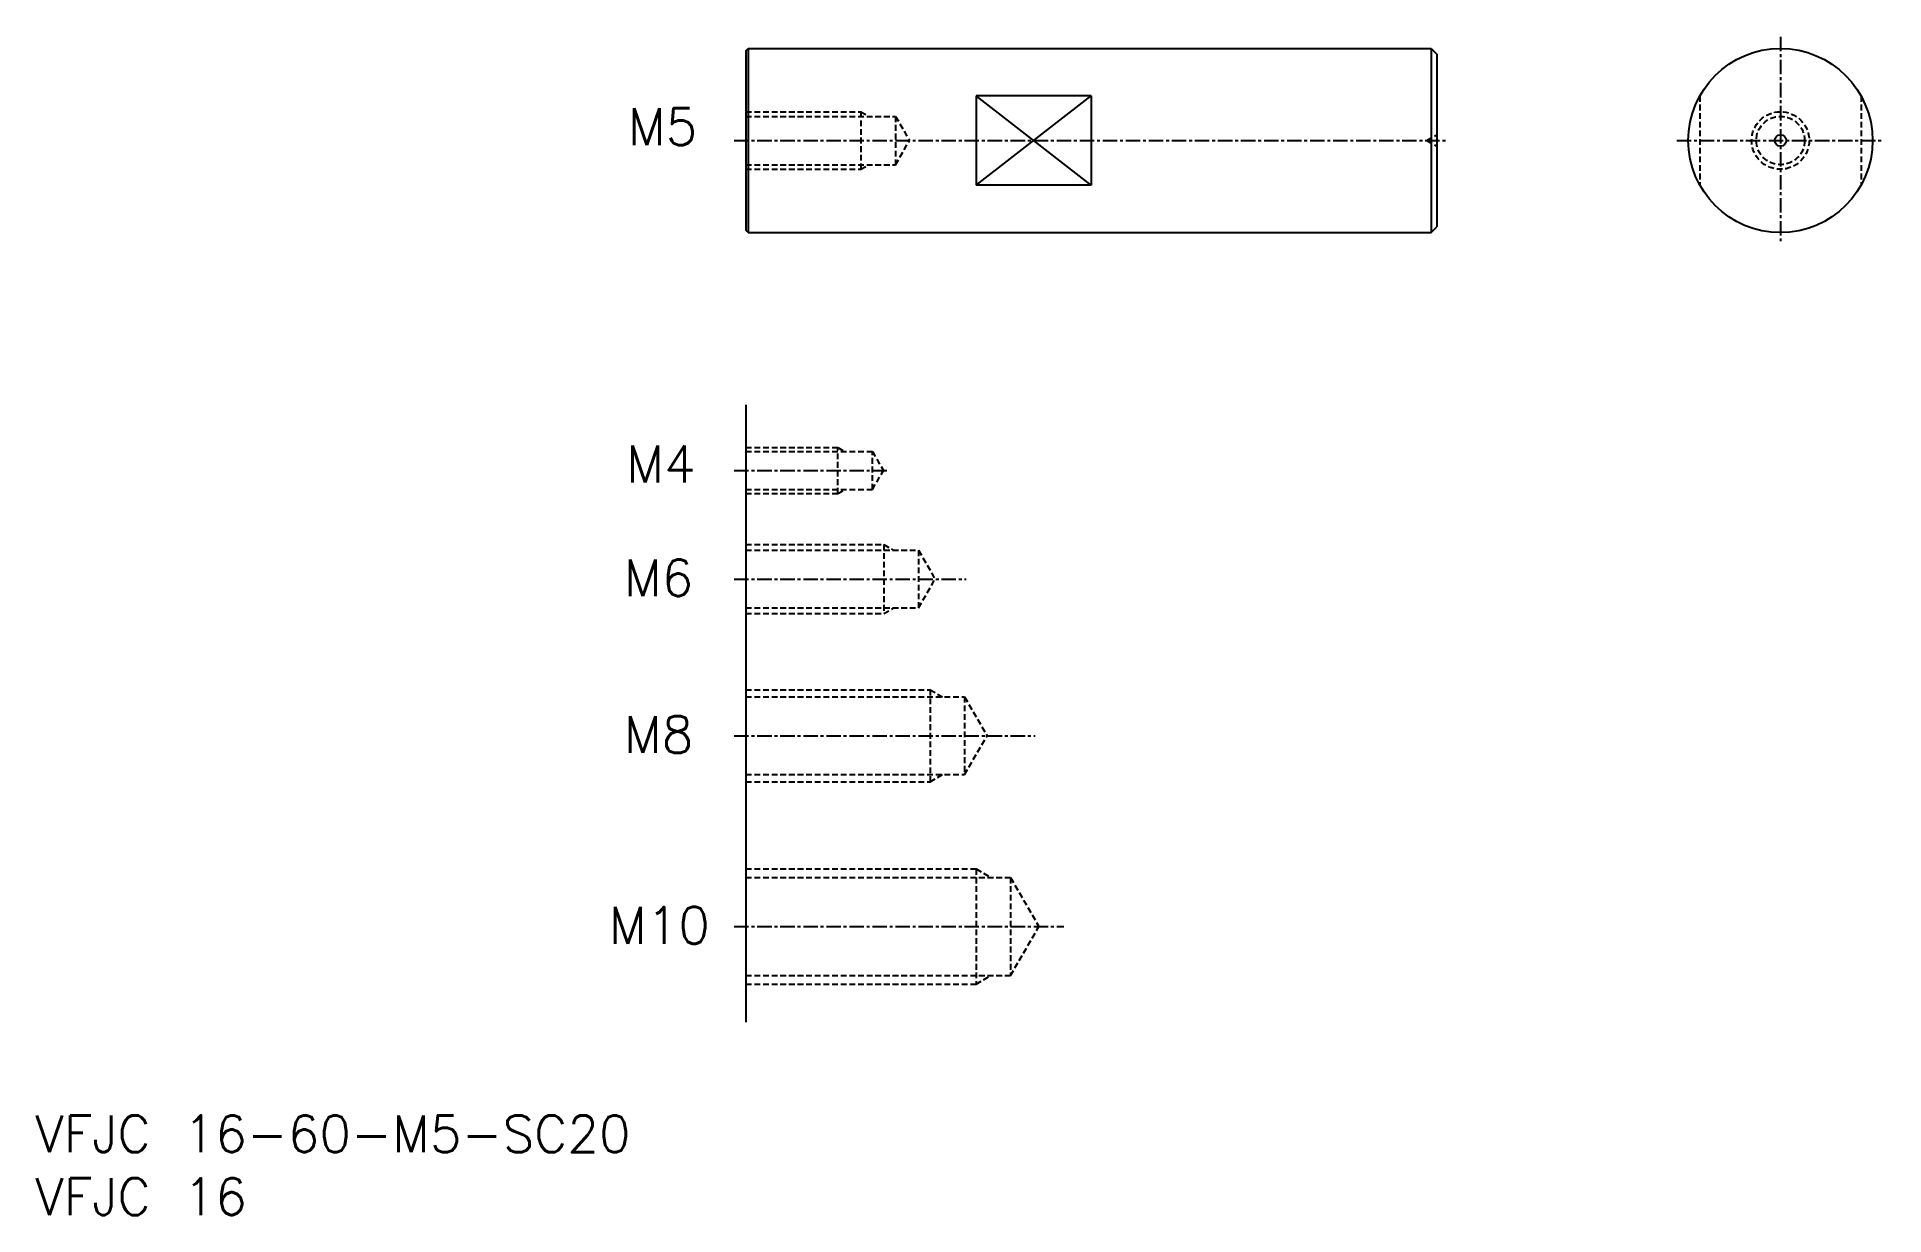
# Model space of a CAD drawing. Extents: x 817 to 977, y -122 to -20.
import ezdxf

# ---------------------------------------------------------------- set-up
doc = ezdxf.new("R2010")
doc.units = 0
doc.linetypes.add('CENTER', pattern=[2, 1.25, -0.25, 0.25, -0.25])
doc.linetypes.add('DASHED', pattern=[0.75, 0.5, -0.25])
doc.layers.get('0').update_dxf_attribs({"linetype": 'CONTINUOUS'})
doc.layers.add('CENTER', color=1, linetype='CENTER')
doc.styles.get("Standard").update_dxf_attribs({"font": 'txt.shx'})

msp = doc.modelspace()

# ---------------------------------------------------------------- linework, layer by layer
at = {"color": 7, "linetype": 'CONTINUOUS'}
for p, q in [((878.6, -20.75), (878.8, -20.55)), ((878.6, -20.75), (878.6, -36.35)), ((878.8, -20.55), (938.1, -20.55)), ((878.8, -20.55), (878.8, -36.55)), ((938.1, -20.55), (938.1, -36.55)), ((938.1, -20.55), (938.6, -21.05)), ((938.6, -21.05), (938.6, -36.05)), ((898.6, -24.68), (898.6, -32.42)), ((908.6, -24.68), (898.6, -24.68)), ((908.6, -24.68), (908.6, -32.42)), ((908.6, -32.42), (898.6, -32.42)), ((878.8, -36.55), (878.6, -36.35)), ((878.8, -36.55), (938.1, -36.55)), ((938.1, -36.55), (938.6, -36.05)), ((878.6, -51.51), (878.6, -105.16))]:
    msp.add_line(p, q, dxfattribs=at)
at = {"color": 3, "linetype": 'CONTINUOUS'}
for p, q in [((898.6, -32.42), (908.6, -24.68)), ((908.6, -32.42), (898.6, -24.68))]:
    msp.add_line(p, q, dxfattribs=at)
for p, q in [((938.6, -24.8), (938.6, -24.8)), ((938.6, -28.55), (938.6, -28.55)), ((938.6, -28.55), (938.6, -28.55))]:
    msp.add_line(p, q)
at = {"color": 3, "linetype": 'DASHED'}
for p, q in [((961.44, -24.68), (961.44, -32.42)), ((975.44, -24.68), (975.44, -32.42)), ((878.6, -26.05), (888.6, -26.05)), ((878.6, -26.45), (891.6, -26.45)), ((888.6, -26.05), (888.6, -31.05)), ((888.6, -26.05), (889.21, -26.4)), ((891.6, -26.45), (892.81, -28.55)), ((891.6, -26.45), (891.6, -30.65)), ((891.6, -30.65), (892.81, -28.55)), ((937.74, -28.55), (938.6, -28.05)), ((937.74, -28.55), (938.6, -29.05)), ((878.6, -30.65), (891.6, -30.65)), ((878.6, -31.05), (888.6, -31.05)), ((888.6, -31.05), (889.21, -30.7)), ((878.6, -55.23), (886.6, -55.23)), ((878.6, -55.58), (889.6, -55.58)), ((886.6, -59.23), (886.6, -55.23)), ((886.6, -55.23), (887.21, -55.58)), ((889.6, -55.58), (890.55, -57.23)), ((889.6, -58.88), (889.6, -55.58)), ((889.6, -58.88), (890.55, -57.23)), ((878.6, -58.88), (889.6, -58.88)), ((878.6, -59.23), (886.6, -59.23)), ((886.6, -59.23), (887.21, -58.88)), ((878.6, -63.65), (890.6, -63.65)), ((878.6, -64.15), (893.6, -64.15)), ((890.6, -63.65), (890.6, -69.65)), ((890.6, -63.65), (891.47, -64.15)), ((893.6, -64.15), (893.6, -69.15)), ((893.6, -64.15), (895.04, -66.65)), ((893.6, -69.15), (895.04, -66.65)), ((878.6, -69.15), (893.6, -69.15)), ((878.6, -69.65), (890.6, -69.65)), ((890.6, -69.65), (891.47, -69.15)), ((878.6, -76.27), (894.6, -76.27)), ((878.6, -76.89), (897.6, -76.89)), ((894.6, -76.27), (894.6, -84.27)), ((894.6, -76.27), (895.68, -76.89)), ((897.6, -76.89), (897.6, -83.64)), ((897.6, -76.89), (899.55, -80.27)), ((897.6, -83.64), (899.55, -80.27)), ((878.6, -83.64), (897.6, -83.64)), ((878.6, -84.27), (894.6, -84.27)), ((894.6, -84.27), (895.68, -83.64)), ((878.6, -91.84), (898.6, -91.84)), ((878.6, -92.59), (901.6, -92.59)), ((898.6, -91.84), (898.6, -101.84)), ((898.6, -91.84), (899.9, -92.59)), ((901.6, -92.59), (904.06, -96.84)), ((901.6, -92.59), (901.6, -101.09)), ((901.6, -101.09), (904.06, -96.84)), ((878.6, -101.09), (901.6, -101.09)), ((878.6, -101.84), (898.6, -101.84)), ((898.6, -101.84), (899.9, -101.09))]:
    msp.add_line(p, q, dxfattribs=at)
at = {"color": 7, "linetype": 'CONTINUOUS'}
for radius in [8, 0.5]:
    msp.add_circle((968.44, -28.55), radius, dxfattribs=at)
at = {"color": 3, "linetype": 'DASHED'}
for radius in [2.5, 2.1]:
    msp.add_circle((968.44, -28.55), radius, dxfattribs=at)
at = {"layer": 'CENTER', "color": 1, "linetype": 'CENTER'}
for p, q in [((968.44, -19.55), (968.44, -37.55)), ((877.6, -28.55), (939.6, -28.55)), ((959.44, -28.55), (977.44, -28.55)), ((877.6, -57.23), (891, -57.23)), ((877.6, -66.65), (897.75, -66.65)), ((877.6, -80.27), (903.72, -80.27)), ((877.6, -96.84), (906.22, -96.84))]:
    msp.add_line(p, q, dxfattribs=at)

# ---------------------------------------------------------------- texts
at = {"color": 7, "linetype": 'CONTINUOUS'}
for s, p in [('M5', (868.36, -28.94)), ('M4', (868.21, -58.25)), ('M6', (868.01, -68.14)), ('M8', (868.01, -81.76)), ('M10', (866.71, -98.33)), ('VFJC 16-60-M5-SC20', (816.92, -116.45)), ('VFJC 16', (816.92, -121.91))]:
    msp.add_text(s, height=3.2, dxfattribs=at).set_placement(p)

doc.saveas('drawing.dxf')
